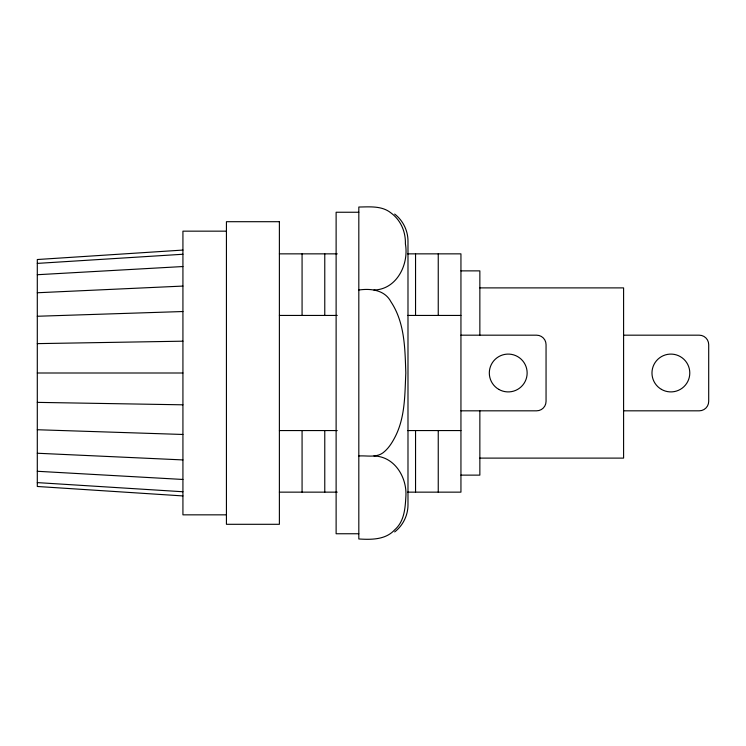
<?xml version="1.0" encoding="UTF-8"?>
<svg xmlns="http://www.w3.org/2000/svg" width="746" height="746" viewBox="0 0 746 746"><rect width="100%" height="100%" fill="white"/><g stroke="black" fill="none" stroke-linecap="round" stroke-linejoin="round"><path stroke-width="1.12" d="M394.671 531.935C402.943 525.585 407.978 515.365 407.987 504.93L407.987 241.07C407.978 230.635 402.943 220.415 394.671 214.065M358.817 455.983C366.762 455.377 375.732 457.904 382.754 452.981C388.013 449.055 391.641 443.497 394.671 437.762C405.274 417.825 404.77 394.942 405.815 373C404.975 348.718 404.892 322.859 390.969 301.832C384.75 289.896 370.855 288.273 358.817 290.017M373.942 290.017C396.76 289.541 409.116 264.289 405.395 243.886C405.768 231.829 400.779 220.117 390.969 212.936C381.905 205.56 369.662 206.922 358.817 207.024L358.817 538.976C371.219 539.75 385.579 539.89 394.671 529.856C404.043 521.668 405.143 509.145 405.815 497.479C407.549 478.102 394.979 456.412 373.942 455.983M182.929 250.069L37.3 259.524L37.3 486.476L182.929 495.931M37.3 263.394L182.929 254.255M37.3 274.724L182.929 266.536M37.3 292.758L182.929 286.072M37.3 316.257L182.929 311.53M37.3 343.626L182.929 341.183M358.817 212.246L336.12 212.246L336.12 533.754L358.817 533.754M226.43 231.157L182.929 231.157L182.929 514.843L226.43 514.843M279.386 253.854L337.257 253.854M407.614 253.854L460.944 253.854L460.944 492.146L407.614 492.146M460.944 270.873L479.855 270.873L479.855 335.178M479.855 287.891L623.591 287.891L623.591 458.109L479.855 458.109M279.386 315.437L337.257 315.437M407.614 315.437L460.944 315.437M460.944 335.178L536.598 335.178A9.456 9.456 0 0 1 546.053 344.633L546.053 401.367A9.456 9.456 0 0 1 536.598 410.822L460.944 410.822M623.591 335.178L699.244 335.178A9.456 9.456 0 0 1 708.7 344.633L708.7 401.367A9.456 9.456 0 0 1 699.244 410.822L623.591 410.822M37.3 373L182.929 373M279.386 430.563L337.257 430.563M407.614 430.563L460.944 430.563M460.944 475.127L479.855 475.127L479.855 410.822M279.386 492.146L337.257 492.146M37.3 402.374L182.929 404.817M37.3 429.743L182.929 434.47M37.3 453.242L182.929 459.928M37.3 471.276L182.929 479.464M37.3 482.606L182.929 491.745M438.247 253.854L438.247 315.437M438.247 430.563L438.247 492.146M415.55 253.854L415.55 315.437M415.55 430.563L415.55 492.146M324.771 253.854L324.771 315.437M324.771 430.563L324.771 492.146M302.074 253.854L302.074 315.437M302.074 430.563L302.074 492.146M279.386 221.702L226.43 221.702L226.43 524.298L279.386 524.298L279.386 221.702M661.422 389.375A18.911 18.911 0 0 0 689.789 373A18.911 18.911 0 0 0 661.422 356.625A18.911 18.911 0 0 0 661.422 389.375M498.766 389.375A18.911 18.911 0 0 0 527.142 373A18.911 18.911 0 0 0 498.766 356.625A18.911 18.911 0 0 0 498.766 389.375"/></g></svg>
